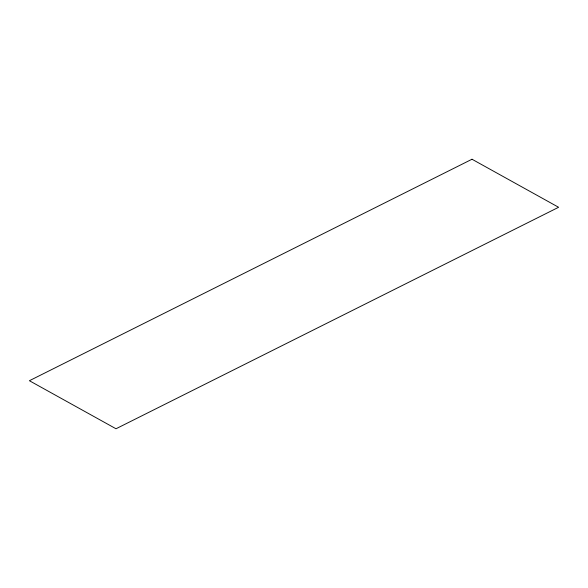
<?xml version="1.0" encoding="UTF-8"?>
<svg xmlns="http://www.w3.org/2000/svg" width="588" height="588" viewBox="0 0 588 588"><rect width="100%" height="100%" fill="white"/><g stroke="black" fill="none" stroke-linecap="round" stroke-linejoin="round"><path stroke-width="0.88" d="M472.002 159.238L29.4 380.723L115.998 428.762L558.6 207.277L472.002 159.238"/></g></svg>
